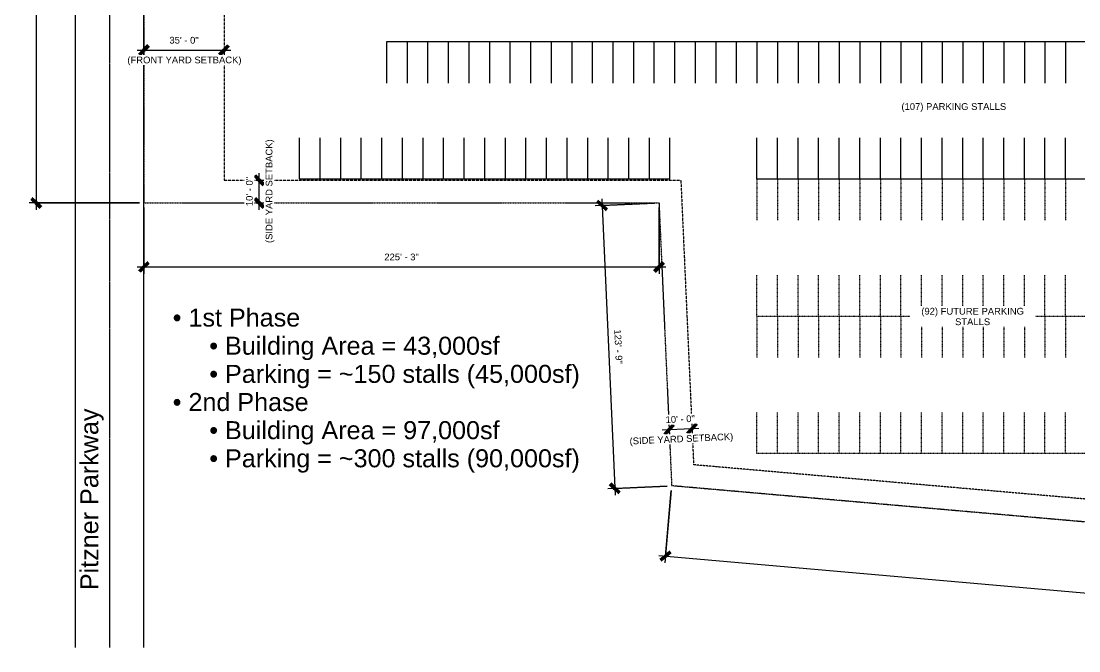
# Model space of a CAD drawing. Header units: inches. Extents: x 15868 to 47478, y -26121 to 7059.
# Drawn here: x 20424 to 25975, y -26121 to -22817 of the extents above; entities that cross this region are included whole.
import ezdxf

# ---------------------------------------------------------------- set-up
doc = ezdxf.new("R2010")
doc.units = ezdxf.units.IN
doc.header["$MEASUREMENT"] = 0
for name, pattern in [('Center', [1.25, 0.25, -0.1875, 0.625, -0.1875]), ('Center 1_4_', [0.53125, 0.25, -0.09375, 0.09375, -0.09375]), ('Dash 1_16_', [0.125, 0.0625, -0.0625]), ('Hidden', [0.28125, 0.1875, -0.09375])]:
    doc.linetypes.add(name, pattern=pattern)
for name, color, linetype, lineweight in [('A-ANNO-DIMS', 211, 'Continuous', 9), ('A-ANNO-DIMS-384', 211, 'Continuous', 9), ('A-DETL', 90, 'Continuous', 9), ('A-DETL-CNTR', 5, 'Center 1_4_', 9), ('A-DETL-MEDM', 33, 'Continuous', 9), ('G-ANNO-TEXT', 231, 'Continuous', 9), ('L-SITE', 91, 'Continuous', 9)]:
    doc.layers.add(name, color=color, linetype=linetype, lineweight=lineweight)
doc.styles.add('Arial', font='arial.ttf', dxfattribs={"height": 35.407186})
doc.styles.add('Arial_1', font='arial.ttf', dxfattribs={"height": 94.419162})
doc.dimstyles.new('Linear_-_3_32__Arial', dxfattribs={"dimscale": 12, "dimtxt": 36, "dimasz": 4, "dimexe": 3, "dimexo": 2, "dimgap": 2, "dimtad": 1, "dimdec": 0, "dimzin": 1, "dimdsep": 46, "dimlunit": 4, "dimtxsty": 'Arial', "dimblk1": 'OBLIQUE', "dimblk2": 'OBLIQUE', "dimsah": 1, "dimcen": 0.09, "dimdle": 3, "dimazin": 0, "dimtfac": 1, "dimtdec": 4, "dimtix": 1, "dimtmove": 0, "dimatfit": 3, "dimfxl": 1, "dimtvp": 1, "dimtfill": 1, "dimfrac": 2, "dimtolj": 1, "dimtzin": 0, "dimarcsym": 2})

# ---------------------------------------------------------------- blocks, each defined once
blk = doc.blocks.new('Parking_Stall_Multiple - Parking_Stall_Multiple-312000-Level 1')
at = {"layer": 'L-SITE'}
for p, q in [((0, -1944), (0, -2052)), ((0, -2052), (0, -2160)), ((0, -2052), (216, -2052)), ((0, -2052), (216, -2052)), ((0, -2160), (0, -2268)), ((0, -2160), (216, -2160)), ((0, -2160), (216, -2160)), ((0, -2268), (0, -2376)), ((0, -2268), (216, -2268)), ((0, -2268), (216, -2268)), ((0, -2376), (0, -2484)), ((0, -2376), (216, -2376)), ((0, -2376), (216, -2376)), ((0, -2484), (0, -2592)), ((0, -2484), (216, -2484)), ((0, -2484), (216, -2484)), ((0, -2592), (0, -2700)), ((0, -2592), (216, -2592)), ((0, -2592), (216, -2592)), ((0, -2700), (0, -2808)), ((0, -2700), (216, -2700)), ((0, -2700), (216, -2700)), ((0, -2808), (0, -2916)), ((0, -2808), (216, -2808)), ((0, -2808), (216, -2808)), ((0, -2916), (0, -3024)), ((0, -2916), (216, -2916)), ((0, -2916), (216, -2916)), ((0, -3024), (0, -3132)), ((0, -3024), (216, -3024)), ((0, -3024), (216, -3024)), ((0, -3132), (0, -3240)), ((0, -3132), (216, -3132)), ((0, -3132), (216, -3132)), ((0, -3240), (0, -3348)), ((0, -3240), (216, -3240)), ((0, -3240), (216, -3240)), ((0, -3348), (0, -3456)), ((0, -3348), (216, -3348)), ((0, -3348), (216, -3348)), ((0, -3456), (0, -3564)), ((0, -3456), (216, -3456)), ((0, -3456), (216, -3456)), ((0, -3564), (0, -3672)), ((0, -3564), (216, -3564)), ((0, -3564), (216, -3564)), ((0, -3672), (0, -3780)), ((0, -3672), (216, -3672)), ((0, -3672), (216, -3672)), ((0, -3780), (0, -3888)), ((0, -3780), (216, -3780)), ((0, -3780), (216, -3780)), ((0, -3888), (0, -3996)), ((0, -3888), (216, -3888)), ((0, -3888), (216, -3888)), ((0, -3996), (0, -4104)), ((0, -3996), (216, -3996)), ((0, -3996), (216, -3996)), ((0, -4104), (0, -4212)), ((0, -4104), (216, -4104)), ((0, -4104), (216, -4104)), ((0, -4212), (0, -4320)), ((0, -4212), (216, -4212)), ((0, -4212), (216, -4212)), ((0, -4320), (0, -4428)), ((0, -4320), (216, -4320)), ((0, -4320), (216, -4320)), ((0, -4428), (0, -4536)), ((0, -4428), (216, -4428)), ((0, -4428), (216, -4428)), ((0, -4536), (0, -4644)), ((0, -4536), (216, -4536)), ((0, -4536), (216, -4536)), ((0, -4644), (0, -4752)), ((0, -4644), (216, -4644)), ((0, -4644), (216, -4644)), ((0, -4752), (0, -4860)), ((0, -4752), (216, -4752)), ((0, -4752), (216, -4752)), ((0, -4860), (0, -4968)), ((0, -4860), (216, -4860)), ((0, -4860), (216, -4860)), ((0, -4968), (0, -5076)), ((0, -4968), (216, -4968)), ((0, -4968), (216, -4968)), ((0, -5076), (0, -5184)), ((0, -5076), (216, -5076)), ((0, -5076), (216, -5076)), ((0, -5184), (0, -5292)), ((0, -5184), (216, -5184)), ((0, -5184), (216, -5184)), ((0, -5292), (0, -5400)), ((0, -5292), (216, -5292)), ((0, -5292), (216, -5292)), ((0, -5400), (0, -5508)), ((0, -5400), (216, -5400)), ((0, -5400), (216, -5400)), ((0, -5508), (0, -5616)), ((0, -5508), (216, -5508)), ((0, -5508), (216, -5508)), ((0, -5616), (216, -5616))]:
    blk.add_line(p, q, dxfattribs=at)
blk = doc.blocks.new('Parking_Stall_Multiple - Parking_Stall_Multiple-312350-Level 1')
at = {"layer": 'L-SITE'}
for p, q in [((0, 1836), (0, 1944)), ((0, 1944), (216, 1944)), ((0, 1836), (216, 1836)), ((0, 1728), (0, 1836)), ((0, 1836), (216, 1836)), ((0, 1728), (216, 1728)), ((0, 1620), (0, 1728)), ((0, 1728), (216, 1728)), ((0, 1620), (216, 1620)), ((0, 1512), (0, 1620)), ((0, 1620), (216, 1620)), ((0, 1512), (216, 1512)), ((0, 1404), (0, 1512)), ((0, 1512), (216, 1512)), ((0, 1404), (216, 1404)), ((0, 1296), (0, 1404)), ((0, 1404), (216, 1404)), ((0, 1296), (216, 1296)), ((0, 1188), (0, 1296)), ((0, 1296), (216, 1296)), ((0, 1188), (216, 1188)), ((0, 1080), (0, 1188)), ((0, 1188), (216, 1188)), ((0, 1080), (216, 1080)), ((0, 972), (0, 1080)), ((0, 1080), (216, 1080)), ((0, 972), (216, 972)), ((0, 864), (0, 972)), ((0, 972), (216, 972)), ((0, 864), (216, 864)), ((0, 756), (0, 864)), ((0, 864), (216, 864)), ((0, 756), (216, 756)), ((0, 648), (0, 756)), ((0, 756), (216, 756)), ((0, 648), (216, 648)), ((0, 540), (0, 648)), ((0, 648), (216, 648)), ((0, 540), (216, 540)), ((0, 432), (0, 540)), ((0, 540), (216, 540)), ((0, 432), (216, 432)), ((0, 324), (0, 432)), ((0, 432), (216, 432)), ((0, 324), (216, 324)), ((0, 216), (0, 324)), ((0, 324), (216, 324)), ((0, 216), (216, 216)), ((0, 108), (0, 216)), ((0, 216), (216, 216)), ((0, 108), (216, 108)), ((0, 0), (0, 108)), ((0, 108), (216, 108)), ((0, 0), (216, 0))]:
    blk.add_line(p, q, dxfattribs=at)
blk = doc.blocks.new('Parking_Stall_Multiple - Parking_Stall_Multiple-306815-Level 1')
at = {"layer": 'L-SITE', "linetype": 'Dash 1_16_'}
for p, q in [((0, 0), (0, -108)), ((0, 0), (216, 0)), ((0, -108), (0, -216)), ((0, -108), (216, -108)), ((0, -108), (216, -108)), ((0, -216), (0, -324)), ((0, -216), (216, -216)), ((0, -216), (216, -216)), ((0, -324), (0, -432)), ((0, -324), (216, -324)), ((0, -324), (216, -324)), ((0, -432), (0, -540)), ((0, -432), (216, -432)), ((0, -432), (216, -432)), ((0, -540), (0, -648)), ((0, -540), (216, -540)), ((0, -540), (216, -540)), ((0, -648), (0, -756)), ((0, -648), (216, -648)), ((0, -648), (216, -648)), ((0, -756), (0, -864)), ((0, -756), (216, -756)), ((0, -756), (216, -756)), ((0, -864), (0, -972)), ((0, -864), (216, -864)), ((0, -864), (216, -864)), ((0, -972), (0, -1080)), ((0, -972), (216, -972)), ((0, -972), (216, -972)), ((0, -1080), (0, -1188)), ((0, -1080), (216, -1080)), ((0, -1080), (216, -1080)), ((0, -1188), (0, -1296)), ((0, -1188), (216, -1188)), ((0, -1188), (216, -1188)), ((0, -1296), (0, -1404)), ((0, -1296), (216, -1296)), ((0, -1296), (216, -1296)), ((0, -1404), (0, -1512)), ((0, -1404), (216, -1404)), ((0, -1404), (216, -1404)), ((0, -1512), (0, -1620)), ((0, -1512), (216, -1512)), ((0, -1512), (216, -1512)), ((0, -1620), (0, -1728)), ((0, -1620), (216, -1620)), ((0, -1620), (216, -1620)), ((0, -1728), (0, -1836)), ((0, -1728), (216, -1728)), ((0, -1728), (216, -1728)), ((0, -1836), (0, -1944)), ((0, -1836), (216, -1836)), ((0, -1836), (216, -1836)), ((0, -1944), (0, -2052)), ((0, -1944), (216, -1944)), ((0, -1944), (216, -1944)), ((0, -2052), (0, -2160)), ((0, -2052), (216, -2052)), ((0, -2052), (216, -2052)), ((0, -2160), (0, -2268)), ((0, -2160), (216, -2160)), ((0, -2160), (216, -2160)), ((0, -2268), (0, -2376)), ((0, -2268), (216, -2268)), ((0, -2268), (216, -2268)), ((0, -2376), (0, -2484)), ((0, -2376), (216, -2376)), ((0, -2376), (216, -2376)), ((0, -2484), (216, -2484))]:
    blk.add_line(p, q, dxfattribs=at)
blk = doc.blocks.new('Parking_Stall_Multiple - Parking_Stall_Multiple-306562-Level 1')
at = {"layer": 'L-SITE', "linetype": 'Dash 1_16_'}
for p, q in [((0, 2376), (0, 2484)), ((0, 2484), (216, 2484)), ((0, 2376), (216, 2376)), ((0, 2268), (0, 2376)), ((0, 2376), (216, 2376)), ((0, 2268), (216, 2268)), ((0, 2160), (0, 2268)), ((0, 2268), (216, 2268)), ((0, 2160), (216, 2160)), ((0, 2052), (0, 2160)), ((0, 2160), (216, 2160)), ((0, 2052), (216, 2052)), ((0, 1944), (0, 2052)), ((0, 2052), (216, 2052)), ((0, 1944), (216, 1944)), ((0, 1836), (0, 1944)), ((0, 1944), (216, 1944)), ((0, 1836), (216, 1836)), ((0, 1728), (0, 1836)), ((0, 1836), (216, 1836)), ((0, 1728), (216, 1728)), ((0, 1620), (0, 1728)), ((0, 1728), (216, 1728)), ((0, 1620), (216, 1620)), ((0, 1512), (0, 1620)), ((0, 1620), (216, 1620)), ((0, 1512), (216, 1512)), ((0, 1404), (0, 1512)), ((0, 1512), (216, 1512)), ((0, 1404), (216, 1404)), ((0, 1296), (0, 1404)), ((0, 1404), (216, 1404)), ((0, 1296), (216, 1296)), ((0, 1188), (0, 1296)), ((0, 1296), (216, 1296)), ((0, 1188), (216, 1188)), ((0, 1080), (0, 1188)), ((0, 1188), (216, 1188)), ((0, 1080), (216, 1080)), ((0, 972), (0, 1080)), ((0, 1080), (216, 1080)), ((0, 972), (216, 972)), ((0, 864), (0, 972)), ((0, 972), (216, 972)), ((0, 864), (216, 864)), ((0, 756), (0, 864)), ((0, 864), (216, 864)), ((0, 756), (216, 756)), ((0, 648), (0, 756)), ((0, 756), (216, 756)), ((0, 648), (216, 648)), ((0, 540), (0, 648)), ((0, 648), (216, 648)), ((0, 540), (216, 540)), ((0, 432), (0, 540)), ((0, 540), (216, 540)), ((0, 432), (216, 432)), ((0, 324), (0, 432)), ((0, 432), (216, 432)), ((0, 324), (216, 324)), ((0, 216), (0, 324)), ((0, 324), (216, 324)), ((0, 216), (216, 216)), ((0, 108), (0, 216)), ((0, 216), (216, 216)), ((0, 108), (216, 108)), ((0, 0), (0, 108)), ((0, 108), (216, 108)), ((0, 0), (216, 0))]:
    blk.add_line(p, q, dxfattribs=at)
blk = doc.blocks.new('Parking_Stall_Multiple - Parking_Stall_Multiple-V2-Level 1')
at = {"layer": 'L-SITE'}
for p, q in [((0, 2376), (0, 2484)), ((0, 2484), (216, 2484)), ((0, 2376), (216, 2376)), ((0, 2268), (0, 2376)), ((0, 2376), (216, 2376)), ((0, 2268), (216, 2268)), ((0, 2160), (0, 2268)), ((0, 2268), (216, 2268)), ((0, 2160), (216, 2160)), ((0, 2052), (0, 2160)), ((0, 2160), (216, 2160)), ((0, 2052), (216, 2052)), ((0, 1944), (0, 2052)), ((0, 2052), (216, 2052)), ((0, 1944), (216, 1944)), ((0, 1836), (0, 1944)), ((0, 1944), (216, 1944)), ((0, 1836), (216, 1836)), ((0, 1728), (0, 1836)), ((0, 1836), (216, 1836)), ((0, 1728), (216, 1728)), ((0, 1620), (0, 1728)), ((0, 1728), (216, 1728)), ((0, 1620), (216, 1620)), ((0, 1512), (0, 1620)), ((0, 1620), (216, 1620)), ((0, 1512), (216, 1512)), ((0, 1404), (0, 1512)), ((0, 1512), (216, 1512)), ((0, 1404), (216, 1404)), ((0, 1296), (0, 1404)), ((0, 1404), (216, 1404)), ((0, 1296), (216, 1296)), ((0, 1188), (0, 1296)), ((0, 1296), (216, 1296)), ((0, 1188), (216, 1188)), ((0, 1080), (0, 1188)), ((0, 1188), (216, 1188)), ((0, 1080), (216, 1080)), ((0, 972), (0, 1080)), ((0, 1080), (216, 1080)), ((0, 972), (216, 972)), ((0, 864), (0, 972)), ((0, 972), (216, 972)), ((0, 864), (216, 864)), ((0, 756), (0, 864)), ((0, 864), (216, 864)), ((0, 756), (216, 756)), ((0, 648), (0, 756)), ((0, 756), (216, 756)), ((0, 648), (216, 648)), ((0, 540), (0, 648)), ((0, 648), (216, 648)), ((0, 540), (216, 540)), ((0, 432), (0, 540)), ((0, 540), (216, 540)), ((0, 432), (216, 432)), ((0, 324), (0, 432)), ((0, 432), (216, 432)), ((0, 324), (216, 324)), ((0, 216), (0, 324)), ((0, 324), (216, 324)), ((0, 216), (216, 216)), ((0, 108), (0, 216)), ((0, 216), (216, 216)), ((0, 108), (216, 108)), ((0, 0), (0, 108)), ((0, 108), (216, 108)), ((0, 0), (216, 0))]:
    blk.add_line(p, q, dxfattribs=at)
blk = doc.blocks.new('DIMBLOCK2-Level 1')
at = {"layer": 'A-ANNO-DIMS-384'}
for p, q in [((23835.8, -25279.2), (23802.4, -25659.9)), ((23805.6, -25624.1), (23835.8, -25279.2)), ((23769.7, -25620.9), (29112.6, -26088.4)), ((29106.9, -25740.3), (29073.6, -26121.1)), ((29076.7, -26085.2), (29106.9, -25740.3))]:
    blk.add_line(p, q, dxfattribs=at)
at = {"layer": 'A-ANNO-DIMS-384', "lineweight": 50}
for p, q in [((23805.6, -25624.1), (23779.6, -25645.9)), ((23805.6, -25624.1), (23831.6, -25602.2)), ((29076.7, -26085.2), (29050.7, -26107)), ((29076.7, -26085.2), (29102.7, -26063.4))]:
    blk.add_line(p, q, dxfattribs=at)
at = {"layer": 'A-ANNO-DIMS-384', "color": 0, "insert": (26344.1, -25775.9), "char_height": 35.41, "width": 248.566, "attachment_point": 1, "rotation": 355, "line_spacing_factor": 0.938532, "style": 'Arial', "bg_fill": 3, "box_fill_scale": 1.25, "bg_fill_color": 0, "bg_fill_transparency": 0}
blk.add_mtext('440\' - 11"', dxfattribs=at)
blk = doc.blocks.new('_Oblique')
at = {"color": 0, "linetype": 'ByBlock', "lineweight": -2}
blk.add_line((-0.5, -0.5), (0.5, 0.5), dxfattribs=at)
blk = doc.blocks.new('DIMBLOCK6-Level 1')
at = {"layer": 'A-ANNO-DIMS-384'}
for p, q in [((21044.4, -19470.1), (20466.6, -19470.1)), ((20502.6, -19434.1), (20502.6, -23807.3)), ((20502.6, -19470.1), (21044.4, -19470.1)), ((21044.4, -23771.3), (20466.6, -23771.3)), ((20502.6, -23771.3), (21044.4, -23771.3))]:
    blk.add_line(p, q, dxfattribs=at)
at = {"layer": 'A-ANNO-DIMS-384', "lineweight": 50}
for p, q in [((20502.6, -19470.1), (20478.6, -19446.1)), ((20502.6, -19470.1), (20526.6, -19494.1)), ((20502.6, -23771.3), (20478.6, -23747.3)), ((20502.6, -23771.3), (20526.6, -23795.3))]:
    blk.add_line(p, q, dxfattribs=at)
at = {"layer": 'A-ANNO-DIMS-384', "color": 0, "insert": (20432.7, -21710.7), "char_height": 35.41, "width": 216, "attachment_point": 1, "rotation": 90, "line_spacing_factor": 0.938532, "style": 'Arial', "bg_fill": 3, "box_fill_scale": 1.25, "bg_fill_color": 0, "bg_fill_transparency": 0}
blk.add_mtext('358\' - 5"', dxfattribs=at)
blk = doc.blocks.new('DIMBLOCK7-Level 1')
at = {"layer": 'A-ANNO-DIMS-384'}
for p, q in [((21068.4, -23795.3), (21068.4, -24142.7)), ((21068.4, -24106.7), (21068.4, -23795.3)), ((23771.3, -23795.3), (23771.3, -24142.7)), ((23771.3, -24106.7), (23771.3, -23795.3)), ((21032.4, -24106.7), (23807.3, -24106.7))]:
    blk.add_line(p, q, dxfattribs=at)
at = {"layer": 'A-ANNO-DIMS-384', "lineweight": 50}
for p, q in [((21068.4, -24106.7), (21092.4, -24082.7)), ((23771.3, -24106.7), (23795.3, -24082.7)), ((21068.4, -24106.7), (21044.4, -24130.7)), ((23771.3, -24106.7), (23747.3, -24130.7))]:
    blk.add_line(p, q, dxfattribs=at)
at = {"layer": 'A-ANNO-DIMS-384', "color": 0, "insert": (22329.8, -24036.7), "char_height": 35.41, "width": 216, "attachment_point": 1, "line_spacing_factor": 0.938532, "style": 'Arial', "bg_fill": 3, "box_fill_scale": 1.25, "bg_fill_color": 0, "bg_fill_transparency": 0}
blk.add_mtext('225\' - 3"', dxfattribs=at)
blk = doc.blocks.new('DIMBLOCK8-Level 1')
at = {"layer": 'A-ANNO-DIMS-384'}
for p, q in [((23471, -23748.8), (23540.8, -25304.6)), ((23747.3, -23772.4), (23436.7, -23786.3)), ((23472.7, -23784.7), (23747.3, -23772.4)), ((23813.9, -25256.3), (23503.3, -25270.3)), ((23539.2, -25268.6), (23813.9, -25256.3))]:
    blk.add_line(p, q, dxfattribs=at)
at = {"layer": 'A-ANNO-DIMS-384', "lineweight": 50}
for p, q in [((23472.7, -23784.7), (23447.6, -23761.8)), ((23472.7, -23784.7), (23497.7, -23807.6)), ((23539.2, -25268.6), (23514.2, -25245.7)), ((23539.2, -25268.6), (23564.3, -25291.5))]:
    blk.add_line(p, q, dxfattribs=at)
at = {"layer": 'A-ANNO-DIMS-384', "color": 0, "insert": (23571.8, -24433.6), "char_height": 35.41, "width": 216, "attachment_point": 1, "rotation": 272.5688, "line_spacing_factor": 0.938532, "style": 'Arial', "bg_fill": 3, "box_fill_scale": 1.25, "bg_fill_color": 0, "bg_fill_transparency": 0}
blk.add_mtext('123\' - 9"', dxfattribs=at)
blk = doc.blocks.new('DIMBLOCK9-Level 1')
at = {"layer": 'A-ANNO-DIMS-384'}
for p, q in [((21032.4, -22969.5), (21524.4, -22969.5)), ((21068.4, -22959.6), (21068.4, -23005.5)), ((21068.4, -22969.5), (21068.4, -22959.6)), ((21488.4, -22959.6), (21488.4, -23005.5)), ((21488.4, -22969.5), (21488.4, -22959.6))]:
    blk.add_line(p, q, dxfattribs=at)
at = {"layer": 'A-ANNO-DIMS-384', "lineweight": 50}
for p, q in [((21068.4, -22969.5), (21044.4, -22993.5)), ((21068.4, -22969.5), (21092.4, -22945.5)), ((21488.4, -22969.5), (21464.4, -22993.5)), ((21488.4, -22969.5), (21512.4, -22945.5))]:
    blk.add_line(p, q, dxfattribs=at)
at = {"layer": 'A-ANNO-DIMS-384', "color": 0, "attachment_point": 1, "line_spacing_factor": 0.938532, "style": 'Arial', "bg_fill": 3, "box_fill_scale": 1.25, "bg_fill_color": 0, "bg_fill_transparency": 0}
for s, insert, char_height, width in [('35\' - 0"', (21202, -22899.6), 35.41, 183.434), ('(FRONT YARD SETBACK)', (20981.3, -23003), 35.407, 713.132)]:
    blk.add_mtext(s, dxfattribs=dict(at, insert=insert, char_height=char_height, width=width))
blk = doc.blocks.new('DIMBLOCK23-Level 1')
at = {"layer": 'A-ANNO-DIMS-384'}
for p, q in [((23788.6, -24961.8), (23980.5, -24953.2)), ((23824.2, -24950.3), (23826.2, -24996.2)), ((23824.6, -24960.2), (23824.2, -24950.3)), ((23944, -24944.9), (23946.1, -24990.8)), ((23944.5, -24954.8), (23944, -24944.9))]:
    blk.add_line(p, q, dxfattribs=at)
at = {"layer": 'A-ANNO-DIMS-384', "lineweight": 50}
for p, q in [((23824.6, -24960.2), (23801.7, -24985.3)), ((23824.6, -24960.2), (23847.5, -24935.2)), ((23944.5, -24954.8), (23921.6, -24979.9)), ((23944.5, -24954.8), (23967.4, -24929.8))]:
    blk.add_line(p, q, dxfattribs=at)
at = {"layer": 'A-ANNO-DIMS-384', "color": 0, "attachment_point": 1, "rotation": 2.5688, "line_spacing_factor": 0.938532, "style": 'Arial', "bg_fill": 3, "box_fill_scale": 1.25, "bg_fill_color": 0, "bg_fill_transparency": 0}
for s, insert, char_height, width in [('10\' - 0"', (23805.1, -24891.1), 35.41, 183.434), ('(SIDE YARD SETBACK)', (23616.3, -25003), 35.407, 648)]:
    blk.add_mtext(s, dxfattribs=dict(at, insert=insert, char_height=char_height, width=width))
blk = doc.blocks.new('DIMBLOCK24-Level 1')
at = {"layer": 'A-ANNO-DIMS-384', "lineweight": 50}
for p, q in [((21673.7, -23651.3), (21649.7, -23627.3)), ((21673.7, -23651.3), (21697.7, -23675.3)), ((21673.7, -23771.3), (21649.7, -23747.3)), ((21673.7, -23771.3), (21697.7, -23795.3))]:
    blk.add_line(p, q, dxfattribs=at)
at = {"layer": 'A-ANNO-DIMS-384'}
for p, q in [((21673.7, -23807.3), (21673.7, -23615.3)), ((21663.8, -23651.3), (21709.7, -23651.3)), ((21673.7, -23651.3), (21663.8, -23651.3)), ((21663.8, -23771.3), (21709.7, -23771.3)), ((21673.7, -23771.3), (21663.8, -23771.3))]:
    blk.add_line(p, q, dxfattribs=at)
at = {"layer": 'A-ANNO-DIMS-384', "color": 0, "attachment_point": 1, "rotation": 90, "line_spacing_factor": 0.938532, "style": 'Arial', "bg_fill": 3, "box_fill_scale": 1.25, "bg_fill_color": 0, "bg_fill_transparency": 0}
for s, insert, char_height, width in [('(SIDE YARD SETBACK)', (21707.2, -23981.3), 35.407, 648), ('10\' - 0"', (21603.8, -23787.8), 35.41, 183.434)]:
    blk.add_mtext(s, dxfattribs=dict(at, insert=insert, char_height=char_height, width=width))

msp = doc.modelspace()

# ---------------------------------------------------------------- linework, layer by layer
at = {"layer": 'A-DETL', "linetype": 'Center', "lineweight": 15}
for p, q in [((21068.4, -19470.1), (21068.4, -23771.3)), ((21068.4, -23771.3), (23771.3, -23771.3)), ((23771.3, -23771.3), (23837.8, -25255.2)), ((29109, -25716.4), (23837.8, -25255.2))]:
    msp.add_line(p, q, dxfattribs=at)
at = {"layer": 'A-DETL', "linetype": 'Hidden', "lineweight": 15}
for p, q in [((21488.4, -19710.1), (21488.4, -23651.3)), ((21488.4, -23651.3), (23886, -23651.3)), ((23886, -23651.3), (23953, -25144.9)), ((28749, -25564.5), (23953, -25144.9))]:
    msp.add_line(p, q, dxfattribs=at)
at = {"layer": 'A-DETL-CNTR'}
msp.add_line((20888.4, -26103.6), (20888.4, -18999.6), dxfattribs=at)
at = {"layer": 'A-DETL-MEDM'}
for p, q in [((20708.4, -26103.6), (20708.4, -18999.6)), ((21068.4, -26103.6), (21068.4, -18999.6))]:
    msp.add_line(p, q, dxfattribs=at)

# ---------------------------------------------------------------- block references
at = {"layer": 'L-SITE'}
for name, p, rotation in [('Parking_Stall_Multiple - Parking_Stall_Multiple-312000-Level 1', (27957, -22926.1), 270.0000000000003), ('Parking_Stall_Multiple - Parking_Stall_Multiple-312350-Level 1', (23829, -23646.1), 90.00000000000031), ('Parking_Stall_Multiple - Parking_Stall_Multiple-V2-Level 1', (26769, -23646.1), 90.00000000000031)]:
    msp.add_blockref(name, p, dxfattribs=dict(at, rotation=rotation))
at = {"layer": 'L-SITE', "linetype": 'Dash 1_16_'}
for name, p, rotation in [('Parking_Stall_Multiple - Parking_Stall_Multiple-306815-Level 1', (26769, -23646.1), 270.0000000000003), ('Parking_Stall_Multiple - Parking_Stall_Multiple-306562-Level 1', (26769, -24366.1), 90.00000000000031), ('Parking_Stall_Multiple - Parking_Stall_Multiple-306815-Level 1', (26769, -24366.1), 270.0000000000003), ('Parking_Stall_Multiple - Parking_Stall_Multiple-306562-Level 1', (26769, -25086.1), 90.00000000000031)]:
    msp.add_blockref(name, p, dxfattribs=dict(at, rotation=rotation))

# ---------------------------------------------------------------- texts
at = {"layer": 'G-ANNO-TEXT', "color": 7, "insert": (25318.5, -23247.4), "char_height": 35.407, "width": 654.48, "attachment_point": 2, "line_spacing_factor": 0.938532, "style": 'Arial', "bg_fill": 3, "box_fill_scale": 1.25, "bg_fill_color": 0, "bg_fill_transparency": 0}
msp.add_mtext('(107) PARKING STALLS', dxfattribs=at)
at = {"layer": 'G-ANNO-TEXT', "color": 7, "char_height": 94.419, "attachment_point": 1, "line_spacing_factor": 0.938532, "style": 'Arial_1'}
for s, insert, width in [('• 1st Phase', (21219.1, -24325.2), 786.148), ('• Building Area = 43,000sf', (21411.1, -24472.9), 1788.444), ('• Parking = ~150 stalls (45,000sf)', (21411.1, -24620.6), 2288.72), ('• 2nd Phase', (21219.1, -24768.3), 834.956), ('• Building Area = 97,000sf', (21411.1, -24916), 1788.444), ('• Parking = ~300 stalls (90,000sf)', (21411.1, -25063.6), 2288.72)]:
    msp.add_mtext(s, dxfattribs=dict(at, insert=insert, width=width))
at = {"layer": 'G-ANNO-TEXT', "color": 7, "insert": (20734.2, -25802.7), "char_height": 94.419, "width": 1126.656, "attachment_point": 1, "rotation": 90, "line_spacing_factor": 0.938532, "style": 'Arial_1'}
msp.add_mtext('Pitzner Parkway\\P', dxfattribs=at)

# ---------------------------------------------------------------- next in the draw order: texts
at = {"layer": 'G-ANNO-TEXT', "color": 7, "insert": (25417.2, -24321.4), "char_height": 35.407, "width": 640.224, "attachment_point": 2, "line_spacing_factor": 0.938532, "style": 'Arial', "bg_fill": 3, "box_fill_scale": 1.25, "bg_fill_color": 0, "bg_fill_transparency": 0}
msp.add_mtext('(92) FUTURE PARKING\\PSTALLS', dxfattribs=at)

# ---------------------------------------------------------------- next in the draw order: dimensions: what is measured, and where the dimension line sits
at = {"layer": 'A-ANNO-DIMS'}
for base, p1, p2, angle, override, picture, middle in [((20502.6, -23771.3), (21068.4, -19470.1), (21068.4, -23771.3), 90, {"dimpost": '<>', "dimfxl": 4301.28}, 'DIMBLOCK6-Level 1', (20460.5, -21620.7)), ((29076.7, -26085.2), (23837.8, -25255.2), (29109, -25716.4), 355, {"dimpost": '<>', "dimfxl": 5291.28}, 'DIMBLOCK2-Level 1', (26444.8, -25812.7))]:
    dim = msp.add_linear_dim(base=base, p1=p1, p2=p2, angle=angle, dimstyle='Linear_-_3_32__Arial', override=override, dxfattribs=at)
    dim.commit()
    dim.dimension.update_dxf_attribs({"geometry": picture, "text_midpoint": middle})

# ---------------------------------------------------------------- next in the draw order: dimensions: what is measured, and where the dimension line sits
dim = msp.add_linear_dim(base=(21488.4, -22969.5), p1=(21068.4, -22935.6), p2=(21488.4, -22935.6), text='<>\\X(FRONT YARD SETBACK)', dimstyle='Linear_-_3_32__Arial', override={"dimpost": '<>', "dimfxl": 420}, dxfattribs=at)
dim.commit()
dim.dimension.update_dxf_attribs({"geometry": 'DIMBLOCK9-Level 1', "text_midpoint": (21278.4, -22969.5)})
dim = msp.add_linear_dim(base=(23771.3, -24106.7), p1=(21068.4, -23771.3), p2=(23771.3, -23771.3), dimstyle='Linear_-_3_32__Arial', override={"dimpost": '<>', "dimfxl": 2702.88}, dxfattribs=at)
dim.commit()
dim.dimension.update_dxf_attribs({"geometry": 'DIMBLOCK7-Level 1', "text_midpoint": (22419.8, -24064.6)})

# ---------------------------------------------------------------- next in the draw order: dimensions: what is measured, and where the dimension line sits
dim = msp.add_linear_dim(base=(21673.7, -23651.3), p1=(21639.8, -23771.3), p2=(21639.8, -23651.3), angle=90, text='<>\\X(SIDE YARD SETBACK)', dimstyle='Linear_-_3_32__Arial', override={"dimpost": '<>', "dimfxl": 120}, dxfattribs=at)
dim.commit()
dim.dimension.update_dxf_attribs({"geometry": 'DIMBLOCK24-Level 1', "text_midpoint": (21673.7, -23711.3)})
dim = msp.add_linear_dim(base=(23539.2, -25268.6), p1=(23771.3, -23771.3), p2=(23837.8, -25255.2), angle=272.5688, dimstyle='Linear_-_3_32__Arial', override={"dimpost": '<>', "dimfxl": 1485.407232}, dxfattribs=at)
dim.commit()
dim.dimension.update_dxf_attribs({"geometry": 'DIMBLOCK8-Level 1', "text_midpoint": (23548, -24524.8)})

# ---------------------------------------------------------------- next in the draw order: dimensions: what is measured, and where the dimension line sits
dim = msp.add_linear_dim(base=(23944.5, -24954.8), p1=(23823.1, -24926.3), p2=(23943, -24920.9), angle=2.5688, text='<>\\X(SIDE YARD SETBACK)', dimstyle='Linear_-_3_32__Arial', override={"dimpost": '<>', "dimfxl": 120}, dxfattribs=at)
dim.commit()
dim.dimension.update_dxf_attribs({"geometry": 'DIMBLOCK23-Level 1', "text_midpoint": (23884.5, -24957.5)})

doc.saveas('drawing.dxf')
